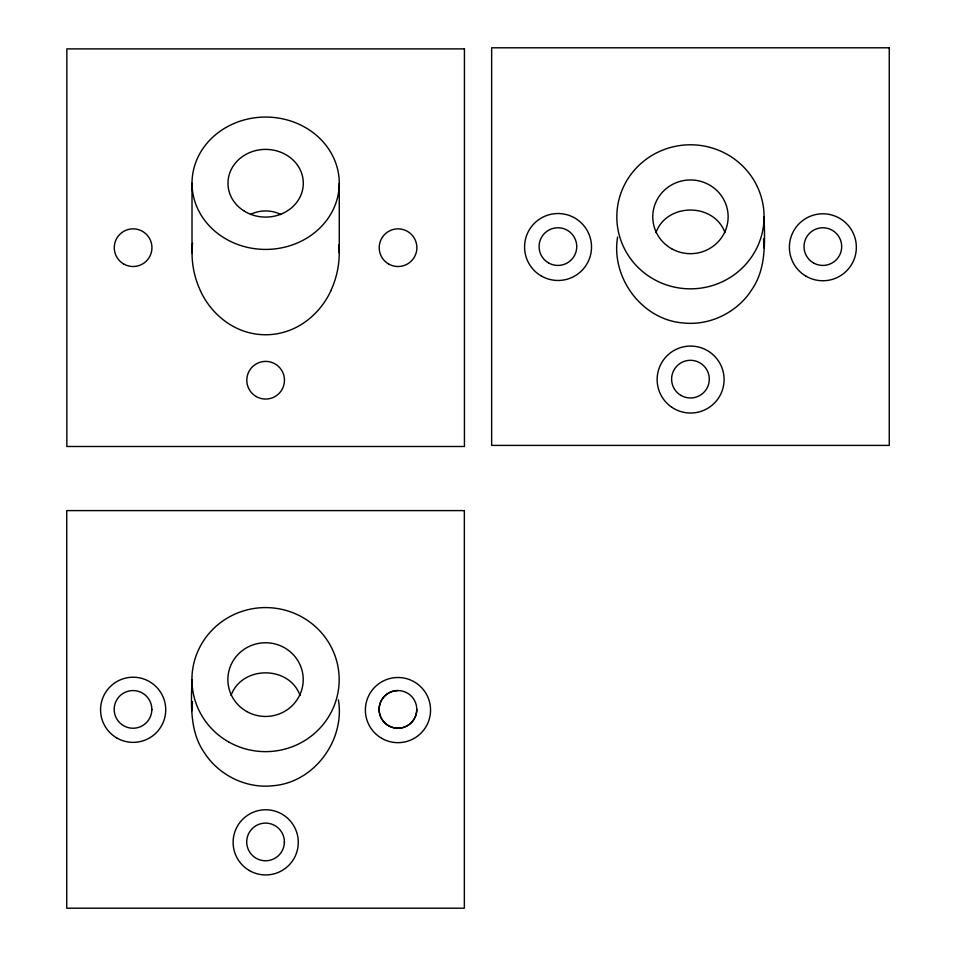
<?xml version="1.0" encoding="UTF-8"?>
<svg xmlns="http://www.w3.org/2000/svg" width="956" height="956" viewBox="0 0 956 956"><rect width="100%" height="100%" fill="white"/><g stroke="black" fill="none" stroke-linecap="round" stroke-linejoin="round"><path stroke-width="1.43" d="M151.849 709.424L151.849 709.4A18.833 18.833 0 0 0 123.599 693.088A18.833 18.833 0 0 0 123.599 725.712A18.833 18.833 0 0 0 151.849 709.4L151.849 709.77M338.388 699.84C345.283 740.111 314.237 782.606 272.866 785.748C246.134 788.76 218.709 775.197 204.285 752.611C189.479 731.4 191.236 704.07 191.917 679.608M284.386 841.937A18.833 18.833 0 0 1 256.136 858.249A18.833 18.833 0 0 1 256.136 825.625A18.833 18.833 0 0 1 284.386 841.937L284.374 842.32M416.78 709.448L416.768 710.081A18.833 18.833 0.7 0 1 397.971 728.233A18.833 18.833 -1.5 0 1 379.126 710.081L379.114 709.448A18.833 18.833 -3.6 0 1 397.947 690.567M764.083 216.809A73.624 72.023 0 0 1 653.641 279.188A73.624 72.023 0 0 1 653.641 154.442A73.624 72.023 0 0 1 764.083 216.809C764.764 241.282 766.521 268.6 751.715 289.811C737.291 312.397 709.866 325.96 683.134 322.949C641.763 319.806 610.717 277.324 617.612 237.04M191.917 710.846L192.467 701.668M231.041 695.406C241.928 665.34 289.178 665.34 300.053 695.406M655.947 232.607C666.822 202.541 714.072 202.541 724.959 232.607M330.752 291.078C322.184 309.326 306.601 324.55 287.374 331.111A66.777 66.777 0 0 1 243.888 331.135C224.684 324.526 209.089 309.338 200.521 291.078M250.448 214.502L252.217 213.69M279.056 213.69L280.825 214.502M763.533 238.869L764.083 248.046M339.272 183.241A73.624 66.179 0 0 1 228.831 240.554A73.624 66.179 0 0 1 228.831 125.929A73.624 66.179 0 0 1 339.272 183.241L339.272 252.85M192.013 183.241L192.013 252.85M338.89 244.963A89.601 89.601 0 0 1 330.68 291.054M200.593 291.054A89.601 89.601 0 0 1 192.586 243.003M252.217 213.666A34.273 34.273 0 0 1 279.068 213.666M889.259 47.8L491.647 47.8L491.647 445.4L889.259 445.4L889.259 47.8M464.437 48.887L66.836 48.887L66.836 446.488L464.437 446.488L464.437 48.887M464.353 510.6L66.741 510.6L66.741 908.2L464.353 908.2L464.353 510.6M228.735 741.987A73.624 72.023 0 0 0 339.177 679.608A73.624 72.023 0 0 0 228.735 617.241A73.624 72.023 0 0 0 228.735 741.987M246.708 711.515A37.666 36.842 0 0 0 303.219 679.608A37.666 36.842 0 0 0 246.708 647.702A37.666 36.842 0 0 0 246.708 711.515M387.395 724.995A18.833 18.833 0 0 0 416.732 710.738A18.833 18.833 0 0 0 389.725 692.455A18.833 18.833 0 0 0 387.395 724.995M249.408 870.569A32.576 32.576 0 0 0 298.284 842.356A32.576 32.576 0 0 0 249.408 814.142A32.576 32.576 0 0 0 249.408 870.569M381.671 738.295A32.576 32.576 0 0 0 430.547 710.081A32.576 32.576 0 0 0 381.671 681.867A32.576 32.576 0 0 0 381.671 738.295M116.859 738.008A32.576 32.576 0 0 0 165.723 709.794A32.576 32.576 0 0 0 116.859 681.58A32.576 32.576 0 0 0 116.859 738.008M671.614 248.727A37.666 36.842 0 0 0 728.125 216.809A37.666 36.842 0 0 0 671.614 184.902A37.666 36.842 0 0 0 671.614 248.727M548.505 262.912A18.833 18.833 0 0 0 576.755 246.6A18.833 18.833 0 0 0 548.505 230.288A18.833 18.833 0 0 0 548.505 262.912M681.03 395.449A18.833 18.833 0 0 0 709.292 379.138A18.833 18.833 0 0 0 681.03 362.826A18.833 18.833 0 0 0 681.03 395.449M813.437 262.912A18.833 18.833 0 0 0 841.686 246.6A18.833 18.833 0 0 0 813.437 230.288A18.833 18.833 0 0 0 813.437 262.912M806.135 276.272A33.484 33.484 0 0 0 856.349 247.281A33.484 33.484 0 0 0 806.135 218.279A33.484 33.484 0 0 0 806.135 276.272M541.311 275.997A33.484 33.484 0 0 0 591.525 246.995A33.484 33.484 0 0 0 541.311 218.004A33.484 33.484 0 0 0 541.311 275.997M671.841 407.28A33.484 33.484 0 0 0 724.003 381.946A33.484 33.484 0 0 0 675.976 349.442A33.484 33.484 0 0 0 671.841 407.28M244.521 211.276A37.666 33.854 0 0 0 303.207 185.655A37.666 33.854 0 0 0 249.181 152.793A37.666 33.854 0 0 0 244.521 211.276M123.694 263.999A18.833 18.833 0 0 0 151.944 247.688A18.833 18.833 0 0 0 123.694 231.376A18.833 18.833 0 0 0 123.694 263.999M256.22 396.537A18.833 18.833 0 0 0 284.47 380.225A18.833 18.833 0 0 0 256.22 363.913A18.833 18.833 0 0 0 256.22 396.537M388.626 263.999A18.833 18.833 0 0 0 416.876 247.688A18.833 18.833 0 0 0 388.626 231.376A18.833 18.833 0 0 0 388.626 263.999"/></g></svg>
